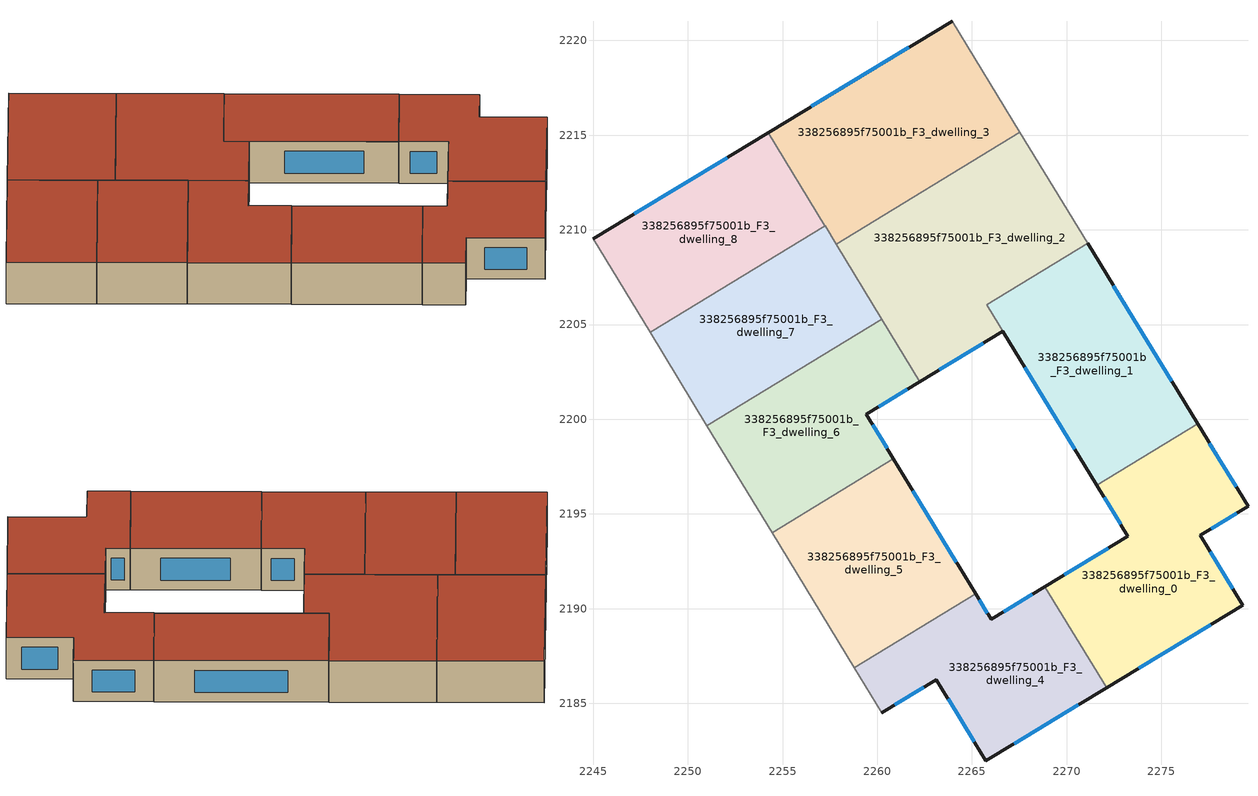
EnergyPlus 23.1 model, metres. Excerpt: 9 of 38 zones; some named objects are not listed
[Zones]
338256895f75001b_F3_dwelling_0
 floor to 338256895f75001b_F2_dwelling_0 (EU_floor_Construction): 2276.91,2199.76 2279.58,2195.4 2277.05,2193.87 2279.3,2190.18 2272.11,2185.83 2268.86,2191.16 2273.24,2193.81 2271.59,2196.52 z9
 wall outside (EU_wall_Construction): 2271.59,2196.52 2273.24,2193.81 2268.86,2191.16 / 2272.11,2185.83 2279.3,2190.18 2277.05,2193.87 2279.58,2195.4 2276.91,2199.76 z9:12
 wall to 338256895f75001b_F3_dwelling_4 (EU_wall_Construction): 2268.86,2191.16 2272.11,2185.83 z9:12
 wall to 338256895f75001b_F3_dwelling_1 (EU_wall_Construction): 2276.91,2199.76 2271.59,2196.52 z9:12
 window (EU_Window_Construction): 2272.21,2193.19 2269.89,2191.79 / 2271.97,2195.88 2272.85,2194.45 / 2278.95,2196.43 2277.54,2198.74 / 2277.64,2194.23 2278.98,2195.04 / 2278.77,2191.05 2277.58,2193.01 / 2273.8,2186.85 2277.61,2189.16 z9.7:11.3
 roof outside (EU_roof_Construction): 2279.3,2190.18 2277.05,2193.87 2279.58,2195.4 2276.91,2199.76 2271.59,2196.52 2273.24,2193.81 2268.86,2191.16 2272.11,2185.83 z12
338256895f75001b_F3_dwelling_1
 floor to 338256895f75001b_F2_dwelling_1 (EU_floor_Construction): 2271.1,2209.29 2276.91,2199.76 2271.59,2196.52 2265.78,2206.05 z9
 wall outside (EU_wall_Construction): 2276.91,2199.76 2271.1,2209.29 z9:12
 wall to 338256895f75001b_F3_dwelling_2 (EU_wall_Construction): 2271.1,2209.29 2265.78,2206.05 2271.59,2196.52 z9:12
 window (EU_Window_Construction): 2275.55,2202 2272.47,2207.06 z9.7:11.3
 roof outside (EU_roof_Construction): 2276.91,2199.76 2271.1,2209.29 2265.78,2206.05 2271.59,2196.52 z12
338256895f75001b_F3_dwelling_2
 floor to 338256895f75001b_F2_dwelling_2 (EU_floor_Construction): 2267.53,2215.16 2271.1,2209.29 2265.78,2206.05 2271.59,2196.52 2266.63,2204.64 2262.26,2201.99 2257.83,2209.25 z9
 wall outside (EU_wall_Construction): 2262.26,2201.99 2266.63,2204.64 2271.59,2196.52 z9:12
 wall to 338256895f75001b_F3_dwelling_3 (EU_wall_Construction): 2267.53,2215.16 2257.83,2209.25 z9:12
 wall adiabatic (EU_wall_Construction): 2271.1,2209.29 2267.53,2215.16 z9:12
 wall to 338256895f75001b_F3_dwelling_7 (EU_wall_Construction): 2257.83,2209.25 2260.25,2205.29 z9:12
 wall to 338256895f75001b_F3_dwelling_6 (EU_wall_Construction): 2260.25,2205.29 2262.26,2201.99 z9:12
 window (EU_Window_Construction): 2263.28,2202.61 2265.61,2204.02 / 2267.8,2202.73 2270.43,2198.43 z9.7:11.3
 roof outside (EU_roof_Construction): 2271.59,2196.52 2265.78,2206.05 2271.1,2209.29 2267.53,2215.16 2257.83,2209.25 2262.26,2201.99 2266.63,2204.64 z12
338256895f75001b_F3_dwelling_3
 floor to 338256895f75001b_F2_dwelling_3 (EU_floor_Construction): 2263.96,2221.02 2267.53,2215.16 2257.83,2209.25 2254.24,2215.13 z9
 wall outside (EU_wall_Construction): 2263.96,2221.02 2254.24,2215.13 z9:12
 wall adiabatic (EU_wall_Construction): 2267.53,2215.16 2263.96,2221.02 z9:12
 wall to 338256895f75001b_F3_dwelling_8 (EU_wall_Construction): 2254.24,2215.13 2257.24,2210.21 z9:12
 wall to 338256895f75001b_F3_dwelling_7 (EU_wall_Construction): 2257.24,2210.21 2257.83,2209.25 z9:12
 window (EU_Window_Construction): 2261.68,2219.64 2256.53,2216.51 z9.7:11.3
 roof outside (EU_roof_Construction): 2267.53,2215.16 2263.96,2221.02 2254.24,2215.13 2257.83,2209.25 z12
338256895f75001b_F3_dwelling_4
 floor to 338256895f75001b_F2_dwelling_4 (EU_floor_Construction): 2268.86,2191.16 2272.11,2185.83 2265.74,2181.96 2263.13,2186.25 2260.25,2184.5 2258.8,2186.88 2265.19,2190.78 2266.01,2189.44 z9
 wall outside (EU_wall_Construction): 2268.86,2191.16 2266.01,2189.44 2265.19,2190.78 / 2260.25,2184.5 2263.13,2186.25 2265.74,2181.96 2272.11,2185.83 z9:12
 wall adiabatic (EU_wall_Construction): 2258.8,2186.88 2260.25,2184.5 z9:12
 wall to 338256895f75001b_F3_dwelling_5 (EU_wall_Construction): 2265.19,2190.78 2258.8,2186.88 z9:12
 window (EU_Window_Construction): 2265.82,2189.76 2265.38,2190.47 / 2268.19,2190.76 2266.68,2189.85 / 2267.24,2182.87 2270.62,2184.92 / 2263.74,2185.25 2265.13,2182.97 / 2260.93,2184.91 2262.45,2185.84 z9.7:11.3
 roof outside (EU_roof_Construction): 2272.11,2185.83 2268.86,2191.16 2266.01,2189.44 2265.19,2190.78 2258.8,2186.88 2260.25,2184.5 2263.13,2186.25 2265.74,2181.96 z12
338256895f75001b_F3_dwelling_5
 floor to 338256895f75001b_F2_dwelling_5 (EU_floor_Construction): 2260.85,2197.9 2265.19,2190.78 2258.8,2186.88 2254.46,2194 z9
 wall outside (EU_wall_Construction): 2265.19,2190.78 2260.85,2197.9 z9:12
 wall adiabatic (EU_wall_Construction): 2254.46,2194 2258.8,2186.88 z9:12
 wall to 338256895f75001b_F3_dwelling_6 (EU_wall_Construction): 2260.85,2197.9 2254.46,2194 z9:12
 window (EU_Window_Construction): 2264.17,2192.45 2261.87,2196.23 z9.7:11.3
 roof outside (EU_roof_Construction): 2265.19,2190.78 2260.85,2197.9 2254.46,2194 2258.8,2186.88 z12
338256895f75001b_F3_dwelling_6
 floor to 338256895f75001b_F2_dwelling_6 (EU_floor_Construction): 2260.25,2205.29 2262.26,2201.99 2259.41,2200.27 2260.85,2197.9 2254.46,2194 2251.01,2199.66 z9
 wall outside (EU_wall_Construction): 2260.85,2197.9 2259.41,2200.27 2262.26,2201.99 z9:12
 wall adiabatic (EU_wall_Construction): 2251.01,2199.66 2254.46,2194 z9:12
 wall to 338256895f75001b_F3_dwelling_7 (EU_wall_Construction): 2260.25,2205.29 2251.01,2199.66 z9:12
 window (EU_Window_Construction): 2260.08,2200.67 2261.59,2201.59 / 2260.52,2198.46 2259.75,2199.71 z9.7:11.3
 roof outside (EU_roof_Construction): 2260.85,2197.9 2259.41,2200.27 2262.26,2201.99 2260.25,2205.29 2251.01,2199.66 2254.46,2194 z12
338256895f75001b_F3_dwelling_7
 floor to 338256895f75001b_F2_dwelling_7 (EU_floor_Construction): 2257.24,2210.21 2260.25,2205.29 2251.01,2199.66 2248.01,2204.58 z9
 wall adiabatic (EU_wall_Construction): 2248.01,2204.58 2251.01,2199.66 z9:12
 wall to 338256895f75001b_F3_dwelling_8 (EU_wall_Construction): 2257.24,2210.21 2248.01,2204.58 z9:12
 roof outside (EU_roof_Construction): 2260.25,2205.29 2257.24,2210.21 2248.01,2204.58 2251.01,2199.66 z12
338256895f75001b_F3_dwelling_8
 floor to 338256895f75001b_F2_dwelling_8 (EU_floor_Construction): 2254.24,2215.13 2257.24,2210.21 2248.01,2204.58 2244.99,2209.52 z9
 wall outside (EU_wall_Construction): 2254.24,2215.13 2244.99,2209.52 z9:12
 wall adiabatic (EU_wall_Construction): 2244.99,2209.52 2248.01,2204.58 z9:12
 window (EU_Window_Construction): 2252.07,2213.81 2247.17,2210.84 z9.7:11.3
 roof outside (EU_roof_Construction): 2257.24,2210.21 2254.24,2215.13 2244.99,2209.52 2248.01,2204.58 z12
[Building]
EU S2 Campaign: North Axis=0; Terrain=City; Solar Distribution=FullExterior
[Site:Location]
Budapest.Ferenc.Liszt.Intl.AP: Latitude=47.437; Longitude=19.256; Time Zone=1; Elevation=185
[SizingPeriod:WeatherFileDays]
AnnualSizingPeriod: Begin Month=1; Begin Day of Month=1; End Month=12; End Day of Month=31; Day of Week for Start Day=Monday; Use Weather File Daylight Saving Period=No; Use Weather File Rain and Snow Indicators=No
[MATERIAL]
EU_InternalMass_Material: Roughness=MediumRough; Thickness=0.1; Conductivity=1; Density=1800; Specific Heat=900; Thermal Absorptance=0.9; Solar Absorptance=0.7; Visible Absorptance=0.7
[MATERIAL:NOMASS] Roughness=MediumRough; Thermal Absorptance=0.9; Solar Absorptance=0.7; Visible Absorptance=0.7
Name | Thermal Resistance
EU_wall_NoMass | 0.832559
EU_roof_NoMass | 1.39638
EU_floor_NoMass | 0.872794
[WINDOWMATERIAL:SIMPLEGLAZINGSYSTEM]
EU_Window_SimpleGlazing: UFactor=2.79869; Solar Heat Gain Coefficient=0.75; Visible Transmittance=0.75
[CONSTRUCTION]
EU_wall_Construction: EU_wall_NoMass
EU_roof_Construction: EU_roof_NoMass
EU_floor_Construction: EU_floor_NoMass
EU_Window_Construction: EU_Window_SimpleGlazing
EU_InternalMass_Construction: EU_InternalMass_Material
[ZONE] Type=1; Multiplier=1; Ceiling Height=autocalculate; Floor Area=autocalculate; Part of Total Floor Area=Yes
Name | Volume
338256895f75001b_F3_dwelling_0 | 234.122
338256895f75001b_F3_dwelling_1 | 208.784
338256895f75001b_F3_dwelling_2 | 259.42
338256895f75001b_F3_dwelling_3 | 234.14
338256895f75001b_F3_dwelling_4 | 187.321
338256895f75001b_F3_dwelling_5 | 187.296
338256895f75001b_F3_dwelling_6 | 187.292
338256895f75001b_F3_dwelling_7 | 187.317
338256895f75001b_F3_dwelling_8 | 187.318
[INTERNALMASS] Construction=EU_InternalMass_Construction
Name | Zone or ZoneList | Surface Area
338256895f75001b_F3_dwelling_0_EU_InternalMass | 338256895f75001b_F3_dwelling_0 | 78.0409
338256895f75001b_F3_dwelling_1_EU_InternalMass | 338256895f75001b_F3_dwelling_1 | 69.5947
338256895f75001b_F3_dwelling_2_EU_InternalMass | 338256895f75001b_F3_dwelling_2 | 86.4961
338256895f75001b_F3_dwelling_3_EU_InternalMass | 338256895f75001b_F3_dwelling_3 | 78.0466
338256895f75001b_F3_dwelling_4_EU_InternalMass | 338256895f75001b_F3_dwelling_4 | 62.4403
338256895f75001b_F3_dwelling_5_EU_InternalMass | 338256895f75001b_F3_dwelling_5 | 62.4319
338256895f75001b_F3_dwelling_6_EU_InternalMass | 338256895f75001b_F3_dwelling_6 | 62.4309
338256895f75001b_F3_dwelling_7_EU_InternalMass | 338256895f75001b_F3_dwelling_7 | 62.4388
338256895f75001b_F3_dwelling_8_EU_InternalMass | 338256895f75001b_F3_dwelling_8 | 62.4394
[OTHEREQUIPMENT] Fuel Type=Electricity; Design Level Calculation Method=Watts/Area; Power per Zone Floor Area=1; Fraction Latent=0; Fraction Radiant=0; Fraction Lost=0; Carbon Dioxide Generation Rate=0; EndUse Subcategory=EU_Step8_InternalGains
Name | Zone or ZoneList or Space or SpaceList | Schedule
EU_Step8_InternalGain_338256895f75001b_F3_dwelling_0_f000 | 338256895f75001b_F3_dwelling_0 | EU_Step8_GainSchedule_338256895f75001b_F3_dwelling_0_f000
EU_Step8_InternalGain_338256895f75001b_F3_dwelling_1_f000 | 338256895f75001b_F3_dwelling_1 | EU_Step8_GainSchedule_338256895f75001b_F3_dwelling_1_f000
EU_Step8_InternalGain_338256895f75001b_F3_dwelling_2_f000 | 338256895f75001b_F3_dwelling_2 | EU_Step8_GainSchedule_338256895f75001b_F3_dwelling_2_f000
EU_Step8_InternalGain_338256895f75001b_F3_dwelling_3_f000 | 338256895f75001b_F3_dwelling_3 | EU_Step8_GainSchedule_338256895f75001b_F3_dwelling_3_f000
EU_Step8_InternalGain_338256895f75001b_F3_dwelling_4_f000 | 338256895f75001b_F3_dwelling_4 | EU_Step8_GainSchedule_338256895f75001b_F3_dwelling_4_f000
EU_Step8_InternalGain_338256895f75001b_F3_dwelling_5_f000 | 338256895f75001b_F3_dwelling_5 | EU_Step8_GainSchedule_338256895f75001b_F3_dwelling_5_f000
EU_Step8_InternalGain_338256895f75001b_F3_dwelling_6_f000 | 338256895f75001b_F3_dwelling_6 | EU_Step8_GainSchedule_338256895f75001b_F3_dwelling_6_f000
EU_Step8_InternalGain_338256895f75001b_F3_dwelling_7_f000 | 338256895f75001b_F3_dwelling_7 | EU_Step8_GainSchedule_338256895f75001b_F3_dwelling_7_f000
EU_Step8_InternalGain_338256895f75001b_F3_dwelling_8_f000 | 338256895f75001b_F3_dwelling_8 | EU_Step8_GainSchedule_338256895f75001b_F3_dwelling_8_f000
[ZONEVENTILATION:DESIGNFLOWRATE] Schedule=EU_AlwaysOn; Design Flow Rate Calculation Method=AirChanges/Hour; Air Changes per Hour=0.475469; Ventilation Type=Natural; Fan Pressure Rise=0; Fan Total Efficiency=1; Constant Term Coefficient=1; Temperature Term Coefficient=0; Velocity Term Coefficient=0; Velocity Squared Term Coefficient=0; Minimum Indoor Temperature=-100; Maximum Indoor Temperature=100; Delta Temperature=-100; Minimum Outdoor Temperature=-100; Maximum Outdoor Temperature=100; Maximum Wind Speed=40
Name | Zone or ZoneList or Space or SpaceList
EU_ConstantAir_338256895f75001b_F3_dwelling_0 | 338256895f75001b_F3_dwelling_0
EU_ConstantAir_338256895f75001b_F3_dwelling_1 | 338256895f75001b_F3_dwelling_1
EU_ConstantAir_338256895f75001b_F3_dwelling_2 | 338256895f75001b_F3_dwelling_2
EU_ConstantAir_338256895f75001b_F3_dwelling_3 | 338256895f75001b_F3_dwelling_3
EU_ConstantAir_338256895f75001b_F3_dwelling_4 | 338256895f75001b_F3_dwelling_4
EU_ConstantAir_338256895f75001b_F3_dwelling_5 | 338256895f75001b_F3_dwelling_5
EU_ConstantAir_338256895f75001b_F3_dwelling_6 | 338256895f75001b_F3_dwelling_6
EU_ConstantAir_338256895f75001b_F3_dwelling_7 | 338256895f75001b_F3_dwelling_7
EU_ConstantAir_338256895f75001b_F3_dwelling_8 | 338256895f75001b_F3_dwelling_8
[HVACTEMPLATE:ZONE:IDEALLOADSAIRSYSTEM] System Availability Schedule=EU_AlwaysOn; Maximum Heating Supply Air Temperature=50; Minimum Cooling Supply Air Temperature=13; Maximum Heating Supply Air Humidity Ratio=0.0156; Minimum Cooling Supply Air Humidity Ratio=0.0077; Heating Limit=NoLimit; Cooling Limit=NoLimit; Heating Availability Schedule=EU_AlwaysOn; Cooling Availability Schedule=EU_CoolingOff; Dehumidification Control Type=ConstantSensibleHeatRatio; Cooling Sensible Heat Ratio=0.7; Dehumidification Setpoint=60; Humidification Control Type=None; Humidification Setpoint=30; Outdoor Air Method=None; Outdoor Air Flow Rate per Person=0.00944; Outdoor Air Flow Rate per Zone Floor Area=0; Outdoor Air Flow Rate per Zone=0; Demand Controlled Ventilation Type=None; Outdoor Air Economizer Type=NoEconomizer; Heat Recovery Type=None; Sensible Heat Recovery Effectiveness=0.7; Latent Heat Recovery Effectiveness=0.65
Name | Template Thermostat
338256895f75001b_F3_dwelling_0 | EU_HeatOnly_338256895f75001b_F3_dwelling_0
338256895f75001b_F3_dwelling_1 | EU_HeatOnly_338256895f75001b_F3_dwelling_1
338256895f75001b_F3_dwelling_2 | EU_HeatOnly_338256895f75001b_F3_dwelling_2
338256895f75001b_F3_dwelling_3 | EU_HeatOnly_338256895f75001b_F3_dwelling_3
338256895f75001b_F3_dwelling_4 | EU_HeatOnly_338256895f75001b_F3_dwelling_4
338256895f75001b_F3_dwelling_5 | EU_HeatOnly_338256895f75001b_F3_dwelling_5
338256895f75001b_F3_dwelling_6 | EU_HeatOnly_338256895f75001b_F3_dwelling_6
338256895f75001b_F3_dwelling_7 | EU_HeatOnly_338256895f75001b_F3_dwelling_7
338256895f75001b_F3_dwelling_8 | EU_HeatOnly_338256895f75001b_F3_dwelling_8
[SIZING:ZONE] Zone Cooling Design Supply Air Temperature Input Method=SupplyAirTemperature; Zone Cooling Design Supply Air Temperature=13; Zone Heating Design Supply Air Temperature Input Method=SupplyAirTemperature; Zone Heating Design Supply Air Temperature=50; Zone Cooling Design Supply Air Humidity Ratio=0.008; Zone Heating Design Supply Air Humidity Ratio=0.008; Cooling Design Air Flow Method=DesignDay; Cooling Design Air Flow Rate=0; Cooling Minimum Air Flow per Zone Floor Area=0.000762; Cooling Minimum Air Flow=0; Cooling Minimum Air Flow Fraction=0.2; Heating Design Air Flow Method=DesignDay; Heating Design Air Flow Rate=0; Heating Maximum Air Flow per Zone Floor Area=0.002032; Heating Maximum Air Flow=0.141576; Heating Maximum Air Flow Fraction=0.3; Account for Dedicated Outdoor Air System=No; Dedicated Outdoor Air System Control Strategy=NeutralSupplyAir; Dedicated Outdoor Air Low Setpoint Temperature for Design=autosize; Dedicated Outdoor Air High Setpoint Temperature for Design=autosize; Zone Load Sizing Method=Sensible Load Only No Latent Load; Zone Latent Cooling Design Supply Air Humidity Ratio Input Method=HumidityRatioDifference; Zone Cooling Design Supply Air Humidity Ratio Difference=0.005; Zone Latent Heating Design Supply Air Humidity Ratio Input Method=HumidityRatioDifference; Zone Humidification Design Supply Air Humidity Ratio Difference=0.005
338256895f75001b_F3_dwelling_0; 338256895f75001b_F3_dwelling_1; 338256895f75001b_F3_dwelling_2; 338256895f75001b_F3_dwelling_3; 338256895f75001b_F3_dwelling_4; 338256895f75001b_F3_dwelling_5; 338256895f75001b_F3_dwelling_6; 338256895f75001b_F3_dwelling_7; 338256895f75001b_F3_dwelling_8
[SCHEDULE:CONSTANT]
Name | Hourly Value
EU_AlwaysOn | 1
EU_CoolingOff | 0
[SCHEDULE:FILE] Column Number=1; Rows to Skip at Top=0; Number of Hours of Data=8760; Column Separator=Comma; Interpolate to Timestep=No; Minutes per Item=60; Adjust Schedule for Daylight Savings=Yes
Name | File
EU_Step8_GainSchedule_338256895f75001b_F3_dwelling_0_f000 | ../../schedules/338256895f75001b/338256895f75001b_F3_dwelling_0_f000_gain.csv
EU_Step8_GainSchedule_338256895f75001b_F3_dwelling_1_f000 | ../../schedules/338256895f75001b/338256895f75001b_F3_dwelling_1_f000_gain.csv
EU_Step8_GainSchedule_338256895f75001b_F3_dwelling_2_f000 | ../../schedules/338256895f75001b/338256895f75001b_F3_dwelling_2_f000_gain.csv
EU_Step8_GainSchedule_338256895f75001b_F3_dwelling_3_f000 | ../../schedules/338256895f75001b/338256895f75001b_F3_dwelling_3_f000_gain.csv
EU_Step8_GainSchedule_338256895f75001b_F3_dwelling_4_f000 | ../../schedules/338256895f75001b/338256895f75001b_F3_dwelling_4_f000_gain.csv
EU_Step8_GainSchedule_338256895f75001b_F3_dwelling_5_f000 | ../../schedules/338256895f75001b/338256895f75001b_F3_dwelling_5_f000_gain.csv
EU_Step8_GainSchedule_338256895f75001b_F3_dwelling_6_f000 | ../../schedules/338256895f75001b/338256895f75001b_F3_dwelling_6_f000_gain.csv
EU_Step8_GainSchedule_338256895f75001b_F3_dwelling_7_f000 | ../../schedules/338256895f75001b/338256895f75001b_F3_dwelling_7_f000_gain.csv
EU_Step8_GainSchedule_338256895f75001b_F3_dwelling_8_f000 | ../../schedules/338256895f75001b/338256895f75001b_F3_dwelling_8_f000_gain.csv
